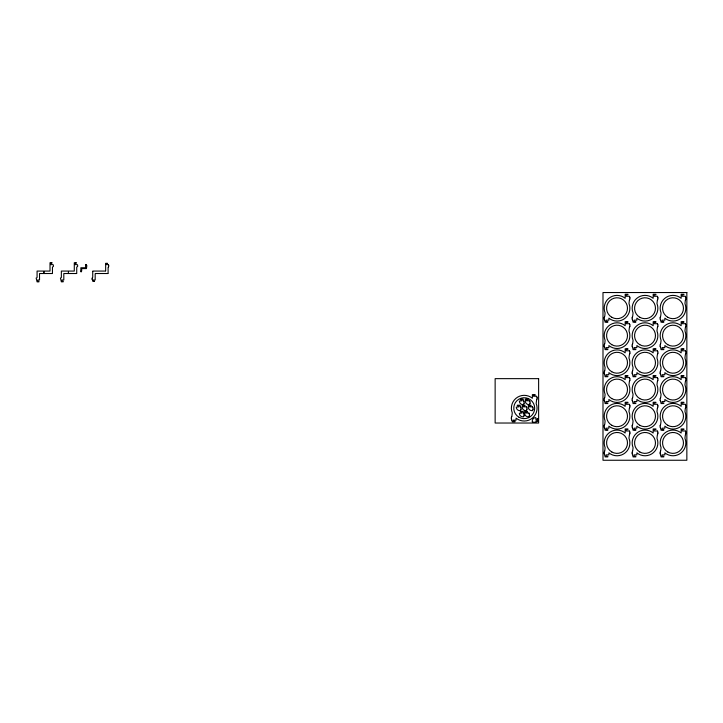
<?xml version="1.0" encoding="UTF-8"?>
<svg xmlns="http://www.w3.org/2000/svg" width="723" height="723" viewBox="0 0 723 723"><rect width="100%" height="100%" fill="white"/><g stroke="black" fill="none" stroke-linecap="round" stroke-linejoin="round"><path stroke-width="1.08" d="M629.39 300.081L628.983 303.515A12.842 12.842 0 0 1 608.883 318.156L608.883 320.181L606.127 320.181L606.127 321.618L607.826 321.618L607.826 322.205L605.088 322.205L604.771 320.181M604.771 316.376L605.088 312.942A12.842 12.842 0 0 1 625.178 298.301L625.178 294.252L627.925 294.252L627.925 294.839L626.226 294.839L626.226 296.276L629.39 296.276M629.39 327.501L628.983 330.935A12.842 12.842 0 0 1 608.883 345.576L608.883 347.591L606.127 347.591L606.127 349.037L607.826 349.037L607.826 349.625L605.088 349.625L604.771 347.6M604.771 343.796L605.088 340.361A12.842 12.842 0 0 1 625.178 325.712L625.178 321.672L627.925 321.672L627.925 322.25L626.226 322.25L626.226 323.696L629.39 323.696M629.39 354.595L628.983 358.03A12.842 12.842 0 0 1 608.883 372.67L608.883 374.695L606.127 374.695L606.127 376.132L607.826 376.132L607.826 376.719L605.088 376.719L604.771 374.695M604.771 370.89L605.088 367.456A12.842 12.842 0 0 1 625.178 352.815L625.178 348.766L627.925 348.766L627.925 349.354L626.226 349.354L626.226 350.791L629.39 350.791M629.39 381.419L628.983 384.853A12.842 12.842 0 0 1 608.883 399.494L608.883 401.509L606.127 401.509L606.127 402.955L607.826 402.955L607.826 403.542L605.088 403.542L604.771 401.509M604.771 397.704L605.088 394.279A12.842 12.842 0 0 1 625.178 379.629L625.178 375.589L627.925 375.589L627.925 376.168L626.226 376.168L626.226 377.614L629.39 377.614M629.39 408.097L628.983 411.532A12.842 12.842 0 0 1 608.883 426.172L608.883 428.188L606.127 428.188L606.127 429.634L607.826 429.634L607.826 430.221L605.088 430.221L604.771 428.197M604.771 424.392L605.088 420.958A12.842 12.842 0 0 1 625.178 406.317L625.178 402.268L627.925 402.268L627.925 402.847L626.226 402.847L626.226 404.293L629.39 404.293M629.39 434.776L628.983 438.21A12.842 12.842 0 0 1 608.883 452.851L608.883 454.875L606.127 454.875L606.127 456.312L607.826 456.312L607.826 456.9L605.088 456.9L604.771 454.875M604.771 451.071L605.088 447.636A12.842 12.842 0 0 1 625.178 432.996L625.178 428.947L627.925 428.947L627.925 429.534L626.226 429.534L626.226 430.971L629.39 430.971M657.379 300.081L656.972 303.515A12.842 12.842 0 0 1 636.873 318.156L636.873 320.181L634.116 320.181L634.116 321.618L635.815 321.618L635.815 322.205L633.068 322.205L632.67 320.181M657.379 327.501L656.972 330.935A12.842 12.842 0 0 1 636.873 345.576L636.873 347.591L634.116 347.591L634.116 349.037L635.815 349.037L635.815 349.625L633.068 349.625L632.67 347.591M657.379 354.595L656.972 358.03A12.842 12.842 0 0 1 636.873 372.67L636.873 374.695L634.116 374.695L634.116 376.132L635.815 376.132L635.815 376.719L633.068 376.719L632.67 374.695M657.379 381.419L656.972 384.853A12.842 12.842 0 0 1 636.873 399.494L636.873 401.509L634.116 401.509L634.116 402.955L635.815 402.955L635.815 403.542L633.068 403.542L632.67 401.509M657.379 408.097L656.972 411.532A12.842 12.842 0 0 1 636.873 426.172L636.873 428.188L634.116 428.188L634.116 429.634L635.815 429.634L635.815 430.221L633.068 430.221L632.67 428.188M657.379 434.776L656.972 438.21A12.842 12.842 0 0 1 636.873 452.851L636.873 454.875L634.116 454.875L634.116 456.312L635.815 456.312L635.815 456.9L633.068 456.9L632.67 454.875M108.36 264.609L106.326 264.609L106.326 263.696L107.42 263.326L105.657 263.326L105.657 270.854M108.631 265.278L108.45 264.699M108.631 266.389L108.45 266.968M92.951 271.071L105.431 271.071M95.4 273.52L107.881 273.52M92.21 278.21L92.381 277.632M92.21 279.313L92.381 279.9M657.379 296.276L654.207 296.276L654.207 294.839L655.915 294.839L655.915 294.252L653.167 294.252L653.167 298.301A12.842 12.842 0 0 0 633.068 312.942L632.67 316.376M685.359 296.276L682.196 296.276L682.196 294.839L683.895 294.839L683.895 294.252L681.156 294.252L681.156 298.301A12.842 12.842 0 0 0 661.057 312.942L660.65 316.376M629.805 297.325L629.525 296.421M657.785 297.325L657.514 296.421M685.775 297.325L685.503 296.421M629.805 299.042L629.525 299.946M657.785 299.042L657.514 299.946M685.775 299.042L685.503 299.946M685.359 300.081L684.952 303.515A12.842 12.842 0 0 1 664.862 318.156L664.862 320.181L662.096 320.181L662.096 321.618L663.804 321.618L663.804 322.205L661.057 322.205L660.65 320.181M604.274 317.415L604.545 316.511M632.264 317.415L632.526 316.511M660.244 317.415L660.515 316.511M604.274 319.132L604.545 320.036M632.264 319.132L632.526 320.036M660.244 319.132L660.515 320.036M657.379 323.696L654.207 323.696L654.207 322.25L655.915 322.25L655.915 321.672L653.167 321.672L653.167 325.712A12.842 12.842 0 0 0 633.068 340.361L632.67 343.796M685.359 323.696L682.196 323.696L682.196 322.25L683.895 322.25L683.895 321.672L681.156 321.672L681.156 325.712A12.842 12.842 0 0 0 661.057 340.361L660.65 343.796M629.805 324.735L629.525 323.832M657.785 324.735L657.514 323.832M685.775 324.735L685.503 323.832M629.805 326.453L629.525 327.365M657.785 326.453L657.514 327.365M685.775 326.453L685.503 327.365M685.359 327.501L684.952 330.935A12.842 12.842 0 0 1 664.862 345.576L664.862 347.591L662.096 347.591L662.096 349.037L663.804 349.037L663.804 349.625L661.057 349.625L660.65 347.591M604.274 344.835L604.545 343.931M632.264 344.835L632.526 343.931M660.244 344.835L660.515 343.931M604.274 346.552L604.545 347.456M632.264 346.552L632.526 347.456M660.244 346.552L660.515 347.456M657.379 350.791L654.207 350.791L654.207 349.354L655.915 349.354L655.915 348.766L653.167 348.766L653.167 352.815A12.842 12.842 0 0 0 633.068 367.456L632.67 370.89M685.359 350.791L682.196 350.791L682.196 349.354L683.895 349.354L683.895 348.766L681.156 348.766L681.156 352.815A12.842 12.842 0 0 0 661.057 367.456L660.65 370.89M629.805 351.839L629.525 350.935M657.785 351.839L657.514 350.935M685.775 351.839L685.503 350.935M629.805 353.556L629.525 354.46M657.785 353.556L657.514 354.46M685.775 353.556L685.503 354.46M685.359 354.595L684.952 358.03A12.842 12.842 0 0 1 664.862 372.67L664.862 374.695L662.096 374.695L662.096 376.132L663.804 376.132L663.804 376.719L661.057 376.719L660.65 374.695M604.274 371.929L604.545 371.026M632.264 371.929L632.526 371.026M660.244 371.929L660.515 371.026M604.274 373.646L604.545 374.55M632.264 373.646L632.526 374.55M660.244 373.646L660.515 374.55M657.379 377.614L654.207 377.614L654.207 376.168L655.915 376.168L655.915 375.589L653.167 375.589L653.167 379.629A12.842 12.842 0 0 0 633.068 394.279L632.67 397.713M685.359 377.614L682.196 377.614L682.196 376.168L683.895 376.168L683.895 375.589L681.156 375.589L681.156 379.629A12.842 12.842 0 0 0 661.057 394.279L660.65 397.713M629.805 378.653L629.525 377.749M657.785 378.653L657.514 377.749M685.775 378.653L685.503 377.749M629.805 380.37L629.525 381.274M657.785 380.37L657.514 381.274M685.775 380.37L685.503 381.274M685.359 381.419L684.952 384.853A12.842 12.842 0 0 1 664.862 399.494L664.862 401.509L662.096 401.509L662.096 402.955L663.804 402.955L663.804 403.542L661.057 403.542L660.65 401.509M536.574 396.24L533.411 396.24L533.411 395.201L535.128 395.201L535.128 394.613L532.372 394.613L532.372 398.256A12.842 12.842 0 0 0 512.273 412.896L511.866 416.331M536.99 397.279L536.71 396.376M604.274 398.753L604.545 397.849M632.264 398.753L632.526 397.849M660.244 398.753L660.515 397.849M536.99 398.997L536.71 399.9M536.574 400.036L536.168 403.47A12.842 12.842 0 0 1 516.077 418.12L516.077 420.135L513.312 420.135L513.312 421.175L515.038 421.175L515.038 421.753L512.273 421.753L511.866 420.135M604.274 400.47L604.545 401.373M632.264 400.47L632.526 401.373M660.244 400.47L660.515 401.373M523.56 400.768L523.163 399.15L520.397 399.15L520.397 399.738L522.114 399.738L522.114 400.768L519.358 401.075A3.498 3.498 0 0 0 522.856 404.573L523.56 404.573M529.516 400.768L526.344 400.768L526.344 399.738L528.07 399.738L528.07 399.15L525.305 399.15L525.305 401.075A3.498 3.498 0 0 0 528.802 404.573L529.516 404.573M523.976 401.816L523.705 400.904M529.923 401.816L529.652 400.904M523.976 403.524L523.705 404.437M529.923 403.524L529.652 404.437M657.379 404.293L654.207 404.293L654.207 402.847L655.915 402.847L655.915 402.268L653.167 402.268L653.167 406.317A12.842 12.842 0 0 0 633.068 420.958L632.67 424.392M685.359 404.293L682.196 404.293L682.196 402.847L683.895 402.847L683.895 402.268L681.156 402.268L681.156 406.317A12.842 12.842 0 0 0 661.057 420.958L660.65 424.392M629.805 405.341L629.525 404.428M657.785 405.341L657.514 404.428M685.775 405.341L685.503 404.428M520.424 406.832L520.081 405.205L517.316 405.205L517.316 405.793L519.042 405.793L519.042 406.832L516.276 407.139A3.498 3.498 0 0 0 519.774 410.628L520.488 410.628M526.434 406.832L523.262 406.832L523.262 405.793L524.988 405.793L524.988 405.205L522.223 405.205L522.223 407.139A3.498 3.498 0 0 0 525.72 410.628L526.434 410.628M532.526 406.832L529.363 406.832L529.363 405.793L531.08 405.793L531.08 405.205L528.314 405.205L528.314 407.139A3.498 3.498 0 0 0 531.812 410.628L532.526 410.628M629.805 407.049L629.525 407.962M657.785 407.049L657.514 407.962M685.775 407.049L685.503 407.962M520.894 407.871L520.623 406.968M526.85 407.871L526.57 406.968M532.941 407.871L532.661 406.968M685.359 408.097L684.952 411.532A12.842 12.842 0 0 1 664.862 426.172L664.862 428.188L662.096 428.188L662.096 429.634L663.804 429.634L663.804 430.221L661.057 430.221L660.65 428.188M520.894 409.589L520.623 410.492M526.85 409.589L526.57 410.492M532.941 409.589L532.661 410.492M523.56 413.005L523.163 411.378L520.397 411.378L520.397 411.965L522.114 411.965L522.114 413.005L519.358 413.312A3.498 3.498 0 0 0 522.856 416.8L523.56 416.8M528.865 413.005L525.693 413.005L525.693 411.965L527.419 411.965L527.419 411.378L524.654 411.378L524.654 413.312A3.498 3.498 0 0 0 528.152 416.8L528.865 416.8M523.976 414.044L523.705 413.14M529.272 414.044L529.001 413.14M523.976 415.761L523.705 416.665M529.272 415.761L529.001 416.665M511.459 417.379L511.73 416.475M511.459 419.096L511.73 420M532.399 421.934L533.312 422.205M535.933 421.934L535.029 422.205M533.447 422.34L534.884 422.34M604.274 425.431L604.545 424.528M632.264 425.431L632.526 424.528M660.244 425.431L660.515 424.528M604.274 427.148L604.545 428.052M632.264 427.148L632.526 428.052M660.244 427.148L660.515 428.052M657.379 430.971L654.207 430.971L654.207 429.534L655.915 429.534L655.915 428.947L653.167 428.947L653.167 432.996A12.842 12.842 0 0 0 633.068 447.636L632.67 451.071M685.359 430.971L682.196 430.971L682.196 429.534L683.895 429.534L683.895 428.947L681.156 428.947L681.156 432.996A12.842 12.842 0 0 0 661.057 447.636L660.65 451.071M629.805 432.02L629.525 431.116M657.785 432.02L657.514 431.116M685.775 432.02L685.503 431.116M629.805 433.737L629.525 434.64M657.785 433.737L657.514 434.64M685.775 433.737L685.503 434.64M685.359 434.776L684.952 438.21A12.842 12.842 0 0 1 664.862 452.851L664.862 454.875L662.096 454.875L662.096 456.312L663.804 456.312L663.804 456.9L661.057 456.9L660.65 454.875M604.274 452.11L604.545 451.206M632.264 452.11L632.526 451.206M660.244 452.11L660.515 451.206M604.274 453.827L604.545 454.731M632.264 453.827L632.526 454.731M660.244 453.827L660.515 454.731M685.91 297.46L685.91 298.897M685.91 324.88L685.91 326.317M685.91 351.974L685.91 353.411M685.91 378.798L685.91 380.235M685.91 405.476L685.91 406.913M685.91 432.155L685.91 433.592M660.108 317.56L660.108 318.997M660.108 344.97L660.108 346.416M660.108 372.074L660.108 373.511M660.108 398.888L660.108 400.334M660.108 425.567L660.108 427.013M660.108 452.255L660.108 453.692M657.93 297.46L657.93 298.897M657.93 324.88L657.93 326.317M657.93 351.974L657.93 353.411M657.93 378.798L657.93 380.235M657.93 405.476L657.93 406.913M657.93 432.155L657.93 433.592M632.119 317.56L632.119 318.997M632.119 344.97L632.119 346.416M632.119 372.074L632.119 373.511M632.119 398.888L632.119 400.334M632.119 425.567L632.119 427.013M632.119 452.255L632.119 453.692M629.941 297.46L629.941 298.897M629.941 324.88L629.941 326.317M629.941 351.974L629.941 353.411M629.941 378.798L629.941 380.235M629.941 405.476L629.941 406.913M629.941 432.155L629.941 433.592M604.139 317.56L604.139 318.997M604.139 344.97L604.139 346.416M604.139 372.074L604.139 373.511M604.139 398.888L604.139 400.334M604.139 425.567L604.139 427.013M604.139 452.255L604.139 453.692M537.126 397.415L537.126 398.861M536.068 421.798L537.686 421.392L537.686 418.635L537.099 418.635L537.099 420.352L536.068 420.352L535.761 417.596A3.498 3.498 0 0 0 532.264 421.084L532.264 421.798M533.077 408.007L533.077 409.444M530.067 401.952L530.067 403.389M529.417 414.18L529.417 415.617M526.986 408.007L526.986 409.444M524.112 401.952L524.112 403.389M524.112 414.18L524.112 415.626M521.03 408.007L521.03 409.453M511.324 417.514L511.324 418.951M108.721 265.368L108.721 266.299M108.107 267.275L108.107 273.303M95.174 273.746L95.174 279.982L93.394 279.982L93.394 280.895L94.496 281.274L92.725 281.274L92.725 280.208M92.725 271.297L92.725 277.316M92.119 278.301L92.119 279.223M68.378 271.785L68.378 272.942M44.103 271.785L44.103 272.942M43.633 271.785L43.633 272.942M51.866 262.747L50.014 262.747L50.014 271.071L37.081 271.071L37.081 277.542L36.15 278.102L37.081 281.853L38.934 281.853L38.934 281.319L37.723 281.319L37.723 279.982L39.53 279.982L39.53 273.52L52.454 273.52L52.454 267.058L53.394 266.489L53.394 265.178L52.987 264.609L50.646 264.609L50.646 263.271L51.866 263.271L51.866 262.747M76.132 262.783L74.288 262.783L74.288 271.071L61.356 271.071L61.356 277.542L60.443 278.102L61.356 281.816L63.208 281.816L63.208 281.283L61.988 281.283L61.988 279.982L63.805 279.982L63.805 273.52L76.728 273.52L76.728 267.058L77.65 266.489L77.65 265.178L77.262 264.609L74.921 264.609L74.921 263.308L76.132 263.308L76.132 262.783M86.236 264.573L85.603 264.573L85.603 267.754L80.849 267.754L80.849 271.785L81.482 271.785L81.066 270.971L81.69 270.971L81.69 268.594L86.444 268.594L86.859 265.585L85.811 265.377L86.236 264.573M686.85 292.535L602.991 292.535L602.991 460.253L686.85 460.253L686.85 292.535M538.626 378.644L495.138 378.644L495.138 423.027L538.626 423.027L538.626 378.644M518.997 417.243A10.456 10.456 0 0 0 534.677 408.188A10.456 10.456 0 0 0 518.997 399.132A10.456 10.456 0 0 0 518.997 417.243M611.803 317.28A10.456 10.456 0 0 0 627.492 308.233A10.456 10.456 0 0 0 611.803 299.177A10.456 10.456 0 0 0 611.803 317.28M639.792 317.28A10.456 10.456 0 0 0 655.472 308.233A10.456 10.456 0 0 0 639.792 299.177A10.456 10.456 0 0 0 639.792 317.28M667.781 317.28A10.456 10.456 0 0 0 683.461 308.233A10.456 10.456 0 0 0 667.781 299.177A10.456 10.456 0 0 0 667.781 317.28M611.803 344.699A10.456 10.456 0 0 0 627.492 335.644A10.456 10.456 0 0 0 611.803 326.588A10.456 10.456 0 0 0 611.803 344.699M639.792 344.699A10.456 10.456 0 0 0 655.472 335.644A10.456 10.456 0 0 0 639.792 326.588A10.456 10.456 0 0 0 639.792 344.699M667.781 344.699A10.456 10.456 0 0 0 683.461 335.644A10.456 10.456 0 0 0 667.781 326.588A10.456 10.456 0 0 0 667.781 344.699M611.803 371.794A10.456 10.456 0 0 0 627.492 362.747A10.456 10.456 0 0 0 611.803 353.692A10.456 10.456 0 0 0 611.803 371.794M639.792 371.794A10.456 10.456 0 0 0 655.472 362.747A10.456 10.456 0 0 0 639.792 353.692A10.456 10.456 0 0 0 639.792 371.794M667.781 371.794A10.456 10.456 0 0 0 683.461 362.747A10.456 10.456 0 0 0 667.781 353.692A10.456 10.456 0 0 0 667.781 371.794M611.803 398.617A10.456 10.456 0 0 0 627.492 389.561A10.456 10.456 0 0 0 611.803 380.506A10.456 10.456 0 0 0 611.803 398.617M639.792 398.617A10.456 10.456 0 0 0 655.472 389.561A10.456 10.456 0 0 0 639.792 380.506A10.456 10.456 0 0 0 639.792 398.617M667.781 398.617A10.456 10.456 0 0 0 683.461 389.561A10.456 10.456 0 0 0 667.781 380.506A10.456 10.456 0 0 0 667.781 398.617M611.803 425.296A10.456 10.456 0 0 0 627.492 416.24A10.456 10.456 0 0 0 611.803 407.185A10.456 10.456 0 0 0 611.803 425.296M639.792 425.296A10.456 10.456 0 0 0 655.472 416.24A10.456 10.456 0 0 0 639.792 407.185A10.456 10.456 0 0 0 639.792 425.296M667.781 425.296A10.456 10.456 0 0 0 683.461 416.24A10.456 10.456 0 0 0 667.781 407.185A10.456 10.456 0 0 0 667.781 425.296M611.803 451.974A10.456 10.456 0 0 0 627.492 442.928A10.456 10.456 0 0 0 611.803 433.872A10.456 10.456 0 0 0 611.803 451.974M639.792 451.974A10.456 10.456 0 0 0 655.472 442.928A10.456 10.456 0 0 0 639.792 433.872A10.456 10.456 0 0 0 639.792 451.974M667.781 451.974A10.456 10.456 0 0 0 683.461 442.928A10.456 10.456 0 0 0 667.781 433.872A10.456 10.456 0 0 0 667.781 451.974"/></g></svg>
